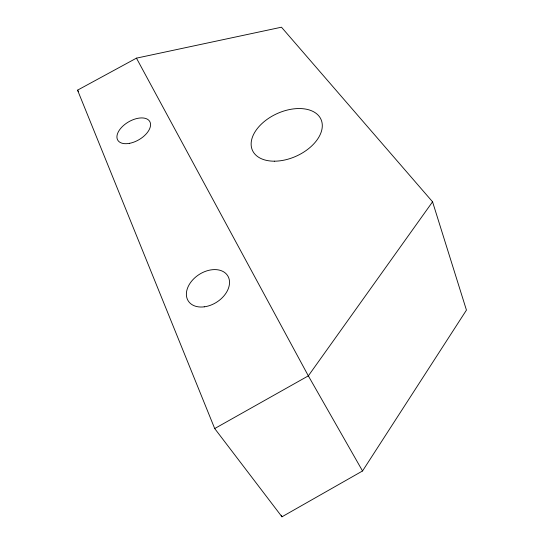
<?xml version="1.0" encoding="UTF-8"?>
<svg xmlns="http://www.w3.org/2000/svg" width="544" height="544" viewBox="0 0 544 544"><rect width="100%" height="100%" fill="white"/><g stroke="black" fill="none" stroke-linecap="round" stroke-linejoin="round"><path stroke-width="0.82" d="M362.535 470.975L466.446 310.107L432.562 201.81L281.472 27.2L136.462 58.147L77.554 90.161L214.703 428.556L281.962 516.8L362.535 470.975L308.339 375.863L136.462 58.147M432.562 201.81L308.339 375.863L214.703 428.556M77.554 90.161L78.472 91.589M281.282 515.243L281.962 516.8M204.245 306.83A23.399 16.388 -32.8 0 0 228.215 276.672A23.399 16.388 -32.8 0 0 191.4 281.425A23.399 16.388 -32.8 0 0 204.245 306.83M129.696 143.303A18.516 10.316 -30.2 0 0 149.906 121.788A18.516 10.316 -30.2 0 0 121.625 127.337A18.516 10.316 -30.2 0 0 129.696 143.303M274.319 161.187A37.611 23.331 -24.4 0 0 321.796 121.652A37.611 23.331 -24.4 0 0 264.037 121.727A37.611 23.331 -24.4 0 0 274.319 161.187"/></g></svg>
